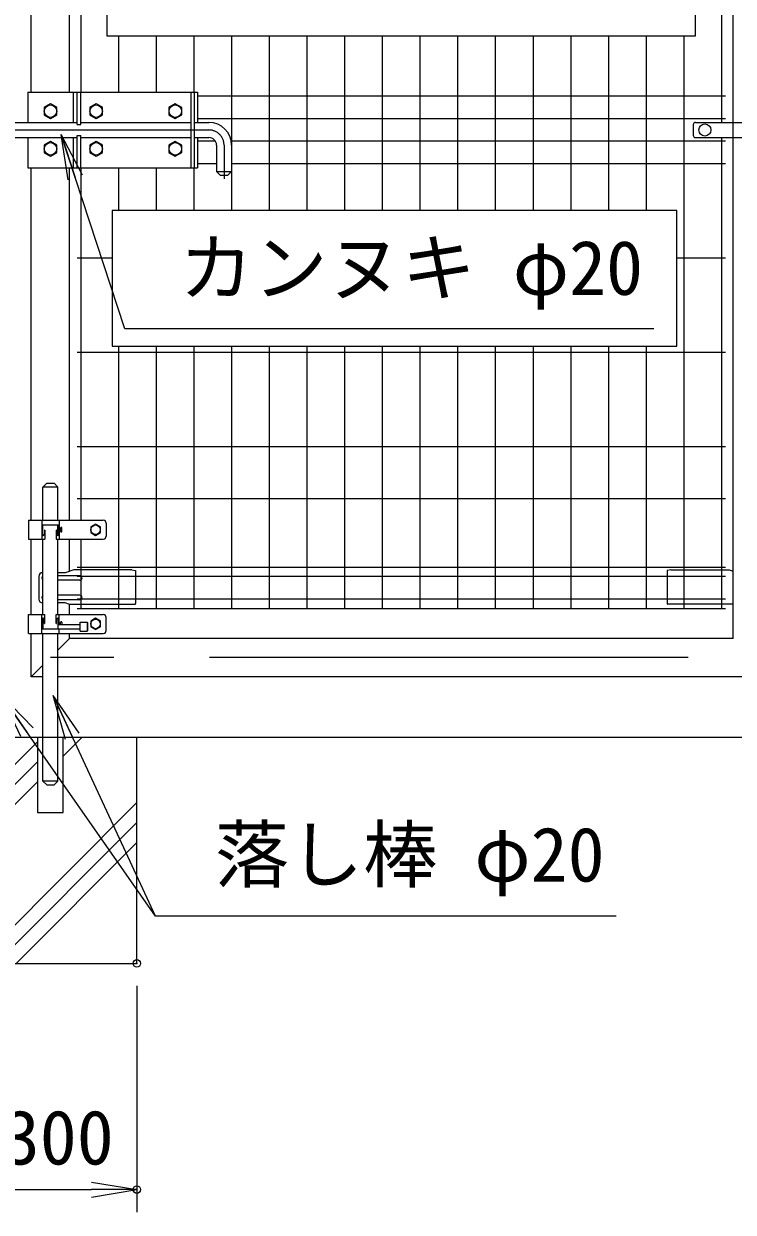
# Model space of a CAD drawing. Units: millimetres, scale not verified. Extents: x -6300 to 6300, y -4454 to 4456.
# Drawn here: x -1321 to -380, y -2440 to -864 of the extents above; entities that cross this region are included whole.
import ezdxf
from ezdxf.enums import TextEntityAlignment as Align

# ---------------------------------------------------------------- set-up
doc = ezdxf.new("R2010")
doc.units = ezdxf.units.MM
doc.header["$LTSCALE"] = 20
doc.header["$PDMODE"] = 32
doc.header["$PDSIZE"] = 10
doc.linetypes.add('USER1', pattern=[50.8, 31.75, -6.35, 6.35, -6.35])
for name, color, linetype, lineweight in [('0-0_D-STR3', 3, 'Continuous', 13), ('0-1_D-BMK', 2, 'USER1', 13), ('0-2_D-STR1', 1, 'Continuous', 25), ('0-3_D-STR4', 7, 'Continuous', 25), ('0-4_D-BGD', 7, 'Continuous', 25), ('0-5_D-DCR-HCH', 7, 'Continuous', 13), ('0-6_D-STR-DIM', 7, 'Continuous', 13), ('0-8_Defpoints', 8, 'Continuous', 25), ('0-9_D-STR-TXT', 7, 'Continuous', 13), ('0-A_D-STR2', 7, 'Continuous', 13)]:
    doc.layers.add(name, color=color, linetype=linetype, lineweight=lineweight)
doc.layers.add('0-7_0', color=7, linetype='Continuous')
doc.styles.add('ＭＳ ゴシック', font='')
doc.styles.get('ＭＳ ゴシック').set_extended_font_data('MS Gothic')

# ---------------------------------------------------------------- blocks, each defined once
blk = doc.blocks.new('_Open')
at = {"layer": '0-7_0'}
blk.add_line((-20, 3.333), (0, 0), dxfattribs=at)
blk.add_lwpolyline([(-20, -3.333), (0, 0), (-20, 0)], dxfattribs=at)

msp = doc.modelspace()

# ---------------------------------------------------------------- linework, layer by layer
at = {"layer": '0-0_D-STR3'}
for p, q in [((-1315.61, -954.74), (-1090.61, -954.74)), ((-1315.61, -954.74), (-1315.61, -994.74)), ((-1255.61, -954.74), (-1255.61, -994.74)), ((-1250.11, -997.24), (-1250.11, -954.74)), ((-1245.61, -997.24), (-1245.61, -954.74)), ((-1099.61, -954.74), (-1099.61, -1054.74)), ((-1095.11, -954.74), (-1095.11, -1054.74)), ((-1090.61, -954.74), (-1090.61, -994.74)), ((-1391.91, -994.74), (-1250.11, -994.74)), ((-1250.11, -997.24), (-1245.61, -997.24)), ((-1245.61, -994.74), (-1099.61, -994.74)), ((-1095.11, -994.74), (-1075.44, -994.74)), ((-433.11, -997.74), (-433.11, -1011.74)), ((-430.11, -994.74), (-279.11, -994.74)), ((-1391.91, -1014.74), (-1250.11, -1014.74)), ((-1315.61, -1014.74), (-1315.61, -1054.74)), ((-1255.61, -1014.74), (-1255.61, -1054.74)), ((-1245.61, -1054.74), (-1245.61, -1012.24)), ((-1245.61, -1014.74), (-1099.61, -1014.74)), ((-1095.11, -1014.74), (-1075.44, -1014.74)), ((-1090.61, -1014.74), (-1090.61, -1054.74)), ((-430.11, -1014.74), (-279.11, -1014.74)), ((-1065.44, -1024.74), (-1065.44, -1059.74)), ((-1045.44, -1024.74), (-1045.44, -1059.74)), ((-1315.61, -1054.74), (-1090.61, -1054.74)), ((-1065.44, -1059.74), (-1060.44, -1064.74)), ((-1065.44, -1059.74), (-1045.44, -1059.74)), ((-1060.44, -1064.74), (-1050.44, -1064.74)), ((-1050.44, -1064.74), (-1045.44, -1059.74)), ((-1295.71, -1522.24), (-1295.71, -1478.24)), ((-1290.71, -1473.24), (-1280.71, -1473.24)), ((-1280.71, -1473.24), (-1275.71, -1478.24)), ((-1275.71, -1522.24), (-1275.71, -1478.24)), ((-1314.71, -1522.24), (-1215.71, -1522.24)), ((-1297.21, -1522.24), (-1297.21, -1547.24)), ((-1297.21, -1528.24), (-1274.21, -1528.24)), ((-1296.21, -1528.24), (-1296.21, -1540.49)), ((-1295.71, -1541.49), (-1295.71, -1528.24)), ((-1275.71, -1541.49), (-1275.71, -1528.24)), ((-1275.21, -1528.24), (-1275.21, -1540.49)), ((-1274.21, -1522.24), (-1274.21, -1547.24)), ((-1211.71, -1526.24), (-1211.71, -1543.24)), ((-1293.71, -1535.49), (-1293.71, -1540.49)), ((-1293.21, -1535.49), (-1293.21, -1547.24)), ((-1278.21, -1535.49), (-1278.21, -1547.24)), ((-1277.71, -1535.49), (-1277.71, -1540.49)), ((-1272.42, -1532.74), (-1272.42, -1536.74)), ((-1270.42, -1536.74), (-1270.42, -1532.74)), ((-1295.71, -1647.24), (-1295.71, -1547.24)), ((-1278.21, -1547.24), (-1215.71, -1547.24)), ((-1275.71, -1647.24), (-1275.71, -1547.24)), ((-1254.8, -1587.74), (-1266.36, -1591.74)), ((-1177.71, -1587.74), (-1254.8, -1587.74)), ((-1177.71, -1587.74), (-1172.71, -1588.74)), ((-1172.71, -1588.74), (-1172.71, -1632.56)), ((-462.61, -1587.74), (-467.61, -1588.74)), ((-467.61, -1588.74), (-467.61, -1632.56)), ((-462.61, -1587.74), (-385.53, -1587.74)), ((-385.53, -1587.74), (-380.01, -1589.65)), ((-1301.2, -1596.74), (-1301.2, -1626.74)), ((-1295.71, -1591.74), (-1296.2, -1591.74)), ((-1266.36, -1591.74), (-1275.71, -1591.74)), ((-1246.71, -1595.74), (-1275.71, -1595.74)), ((-1246.71, -1601.74), (-1275.71, -1601.74)), ((-1246.71, -1621.74), (-1275.71, -1621.74)), ((-1295.71, -1631.74), (-1296.2, -1631.74)), ((-1246.71, -1627.74), (-1275.71, -1627.74)), ((-1266.36, -1631.74), (-1275.71, -1631.74)), ((-1261.11, -1633.56), (-1266.36, -1631.74)), ((-1261.11, -1633.56), (-1173.71, -1633.56)), ((-380.01, -1633.56), (-466.61, -1633.56)), ((-1314.71, -1647.24), (-1293.21, -1647.24)), ((-1314.71, -1672.24), (-1314.71, -1647.24)), ((-1297.21, -1672.24), (-1297.21, -1647.24)), ((-1296.21, -1666.24), (-1296.21, -1653.99)), ((-1295.71, -1652.99), (-1295.71, -1666.24)), ((-1293.71, -1658.99), (-1293.71, -1653.99)), ((-1293.21, -1658.99), (-1293.21, -1647.24)), ((-1278.21, -1647.24), (-1215.71, -1647.24)), ((-1278.21, -1658.99), (-1278.21, -1647.24)), ((-1277.71, -1658.99), (-1277.71, -1653.99)), ((-1275.71, -1652.99), (-1275.71, -1666.24)), ((-1275.21, -1660.24), (-1275.21, -1653.99)), ((-1274.21, -1660.24), (-1274.21, -1647.24)), ((-1225.81, -1652.24), (-1232.31, -1655.99)), ((-1219.31, -1655.99), (-1225.81, -1652.24)), ((-1211.71, -1668.24), (-1211.71, -1651.24)), ((-1314.71, -1672.24), (-1314.71, -1665.6)), ((-1297.21, -1672.24), (-1297.21, -1665.6)), ((-1297.21, -1666.24), (-1274.21, -1666.24)), ((-1296.21, -1666.24), (-1296.21, -1665.6)), ((-1276.21, -1666.24), (-1246.21, -1666.24)), ((-1275.71, -1660.24), (-1246.21, -1660.24)), ((-1274.21, -1672.24), (-1274.21, -1666.24)), ((-1272.42, -1660.24), (-1272.42, -1657.74)), ((-1270.42, -1657.74), (-1270.42, -1660.24)), ((-1246.21, -1657.24), (-1237.21, -1657.24)), ((-1246.21, -1669.24), (-1246.21, -1657.24)), ((-1246.21, -1669.24), (-1237.21, -1669.24)), ((-1237.21, -1657.24), (-1237.21, -1669.24)), ((-1236.21, -1658.24), (-1237.21, -1657.24)), ((-1236.21, -1668.24), (-1237.21, -1669.24)), ((-1236.21, -1668.24), (-1236.21, -1658.24)), ((-1232.31, -1655.99), (-1232.31, -1663.5)), ((-1232.31, -1663.5), (-1225.81, -1667.25)), ((-1225.81, -1667.25), (-1219.31, -1663.5)), ((-1219.31, -1663.5), (-1219.31, -1655.99)), ((-1314.71, -1672.24), (-1215.71, -1672.24)), ((-1295.71, -1868.24), (-1295.71, -1672.24)), ((-1275.71, -1868.24), (-1275.71, -1672.24)), ((-1275.71, -1868.24), (-1295.71, -1868.24)), ((-1295.71, -1868.24), (-1290.71, -1873.24)), ((-1290.71, -1873.24), (-1280.71, -1873.24)), ((-1280.71, -1873.24), (-1275.71, -1868.24))]:
    msp.add_line(p, q, dxfattribs=at)
for points in [[(-1294.11, -974.83), (-1294.11, -984.65), (-1285.61, -989.55), (-1277.11, -984.65), (-1277.11, -974.83), (-1285.61, -969.92)], [(-1233.61, -974.83), (-1233.61, -984.65), (-1225.11, -989.55), (-1216.61, -984.65), (-1216.61, -974.83), (-1225.11, -969.92)], [(-1128.61, -974.83), (-1128.61, -984.65), (-1120.11, -989.55), (-1111.61, -984.65), (-1111.61, -974.83), (-1120.11, -969.92)], [(-1294.11, -1024.83), (-1294.11, -1034.65), (-1285.61, -1039.55), (-1277.11, -1034.65), (-1277.11, -1024.83), (-1285.61, -1019.92)], [(-1233.61, -1024.83), (-1233.61, -1034.65), (-1225.11, -1039.55), (-1216.61, -1034.65), (-1216.61, -1024.83), (-1225.11, -1019.92)], [(-1128.61, -1024.83), (-1128.61, -1034.65), (-1120.11, -1039.55), (-1111.61, -1034.65), (-1111.61, -1024.83), (-1120.11, -1019.92)], [(-1219.31, -1530.99), (-1225.81, -1527.24), (-1232.31, -1530.99), (-1232.31, -1538.5), (-1225.81, -1542.25), (-1219.31, -1538.5)]]:
    msp.add_lwpolyline(points, close=True, dxfattribs=at)
for points in [[(-1250.11, -1054.74), (-1250.11, -1012.24), (-1245.61, -1012.24)], [(-1275.71, -1478.24), (-1295.71, -1478.24), (-1290.71, -1473.24)], [(-1314.71, -1522.24), (-1314.71, -1547.24), (-1293.21, -1547.24)], [(-1302.71, -1809.74), (-1302.71, -1909.74), (-1268.71, -1909.74), (-1268.71, -1809.74)]]:
    msp.add_lwpolyline(points, dxfattribs=at)
for centre, radius in [((-1285.61, -979.74), 8.25), ((-1225.11, -979.74), 8.25), ((-1120.11, -979.74), 8.25), ((-417.61, -1004.74), 8), ((-1285.61, -1029.74), 8.25), ((-1225.11, -1029.74), 8.25), ((-1120.11, -1029.74), 8.25), ((-1225.81, -1534.74), 6.25), ((-1225.81, -1659.74), 6.25)]:
    msp.add_circle(centre, radius, dxfattribs=at)
for centre, radius, start, end in [((-1075.44, -1024.74), 30, 0, 90), ((-430.11, -997.74), 3, 90, 180), ((-1075.44, -1024.74), 10, 0, 90), ((-430.11, -1011.74), 3, 180, 270), ((-1215.71, -1526.24), 4, 0, 90), ((-1295.46, -1540.49), 1.75, 180, 0), ((-1294.96, -1540.49), 1.25, 180, 0), ((-1293.46, -1535.49), 0.25, 0, 180), ((-1277.96, -1535.49), 0.25, 0, 180), ((-1276.46, -1540.49), 1.25, 180, 0), ((-1275.96, -1540.49), 1.75, 180, 0), ((-1271.42, -1532.74), 1, 0, 180), ((-1271.42, -1536.74), 1, 180, 0), ((-1215.71, -1543.24), 4, 270, 0), ((-1296.2, -1596.74), 5, 90, 180), ((-1294.12, -1598.74), 3, 121.98985, 238.01015), ((-1246.71, -1598.74), 3, 270, 90), ((-1294.12, -1624.74), 3, 121.98985, 238.01015), ((-1246.71, -1624.74), 3, 270, 90), ((-1296.2, -1626.74), 5, 180, 270), ((-1173.71, -1632.56), 1, 270, 0), ((-466.61, -1632.56), 1, 180, 270), ((-1295.46, -1653.99), 1.75, 0, 180), ((-1294.96, -1653.99), 1.25, 0, 180), ((-1275.96, -1653.99), 1.75, 0, 180), ((-1276.46, -1653.99), 1.25, 0, 180), ((-1215.71, -1651.24), 4, 0, 90), ((-1293.46, -1658.99), 0.25, 180, 0), ((-1277.96, -1658.99), 0.25, 180, 0), ((-1271.42, -1657.74), 1, 0, 180), ((-1215.71, -1668.24), 4, 270, 0)]:
    msp.add_arc(centre, radius, start, end, dxfattribs=at)
at = {"layer": '0-1_D-BMK'}
for p, q in [((-1591.54, -1004.74), (-1075.44, -1004.74)), ((-1055.44, -1024.74), (-1055.44, -1069.33)), ((576.34, -1704.34), (-1285.71, -1704.34))]:
    msp.add_line(p, q, dxfattribs=at)
msp.add_arc((-1075.44, -1024.74), 20, 0, 90, dxfattribs=at)
at = {"layer": '0-2_D-STR1'}
for p, q in [((-1311.11, -954.98), (-1311.11, -279.74)), ((-380.01, -1678.94), (-380.01, -330.54)), ((-1260.31, -954.98), (-1260.31, -494.74)), ((-1311.11, -1522.24), (-1311.11, -1054.98)), ((-1260.31, -1522.24), (-1260.31, -1054.98)), ((-1311.11, -1647.24), (-1311.11, -1547.24)), ((-1260.31, -1589.65), (-1260.31, -1547.24)), ((-1260.31, -1647.24), (-1260.31, -1633.56)), ((-1260.31, -1678.94), (-1275.71, -1694.34)), ((-1260.31, -1678.94), (-1260.31, -1672.24)), ((-380.01, -1678.94), (-1260.31, -1678.94)), ((-1295.71, -1714.34), (-1311.11, -1729.74)), ((601.89, -1729.74), (-1275.71, -1729.74))]:
    msp.add_line(p, q, dxfattribs=at)
msp.add_lwpolyline([(-1295.71, -1729.74), (-1311.11, -1729.74), (-1311.11, -1672.24)], dxfattribs=at)
at = {"layer": '0-3_D-STR4'}
for p, q in [((-1171.11, -2109.74), (-1171.11, -1809.74)), ((-1471.11, -2109.74), (-1171.11, -2109.74))]:
    msp.add_line(p, q, dxfattribs=at)
at = {"layer": '0-4_D-BGD'}
msp.add_line((-3071.11, -1809.74), (416.89, -1809.74), dxfattribs=at)
at = {"layer": '0-5_D-DCR-HCH'}
for p, q in [((-1268.71, -1834.96), (-1243.49, -1809.74)), ((-1339.51, -1852.73), (-1302.71, -1815.93)), ((-1339.51, -1879.25), (-1302.71, -1842.45)), ((-1339.51, -1905.76), (-1302.71, -1868.96)), ((-1384.39, -2109.74), (-1171.11, -1896.46)), ((-1357.87, -2109.74), (-1171.11, -1922.98)), ((-1331.36, -2109.74), (-1171.11, -1949.49)), ((-1172.26, -2109.74), (-1171.11, -2108.59))]:
    msp.add_line(p, q, dxfattribs=at)
at = {"layer": '0-6_D-STR-DIM'}
for p, q in [((-1171.11, -2139.74), (-1171.11, -2439.74)), ((-1411.11, -2409.74), (-1231.11, -2409.74))]:
    msp.add_line(p, q, dxfattribs=at)
at = {"layer": '0-8_Defpoints'}
for points in [[(-1210.56, -880.24), (-1210.56, -505.24), (-430.56, -505.24), (-430.56, -880.24)], [(-454.97, -1111.3), (-1203.91, -1111.3), (-1203.91, -1291.3), (-454.97, -1291.3)]]:
    msp.add_lwpolyline(points, close=True, dxfattribs=at)
for p in [(-1171.11, -2109.74), (-1171.11, -2409.74)]:
    msp.add_point(p, dxfattribs=at)
at = {"layer": '0-9_D-STR-TXT'}
msp.add_line((-1146.31, -2047.35), (-1281.16, -1756.31), dxfattribs=at)
for points in [[(-485.32, -1268.47), (-1186.84, -1268.47), (-1270.92, -1012.45)], [(-535.4, -2047.35), (-1146.31, -2047.35), (-1350.03, -1755.45)]]:
    msp.add_lwpolyline(points, dxfattribs=at)
at = {"layer": '0-A_D-STR2'}
for p, q in [((-1245.16, -954.74), (-1245.16, -369.74)), ((-395.16, -994.74), (-395.16, -369.74)), ((-1195.16, -954.74), (-1195.16, -880.24)), ((-1145.16, -954.74), (-1145.16, -880.24)), ((-1095.16, -954.74), (-1095.16, -880.24)), ((-1045.16, -1111.3), (-1045.16, -880.24)), ((-995.16, -1111.3), (-995.16, -880.24)), ((-945.16, -1111.3), (-945.16, -880.24)), ((-895.16, -1111.3), (-895.16, -880.24)), ((-845.16, -1111.3), (-845.16, -880.24)), ((-795.16, -1111.3), (-795.16, -880.24)), ((-745.16, -1111.3), (-745.16, -880.24)), ((-695.16, -1111.3), (-695.16, -880.24)), ((-645.16, -1111.3), (-645.16, -880.24)), ((-595.16, -1111.3), (-595.16, -880.24)), ((-545.16, -1111.3), (-545.16, -880.24)), ((-495.16, -1111.3), (-495.16, -880.24)), ((-445.16, -1639.74), (-445.16, -880.24)), ((-390.16, -959.74), (-1090.61, -959.74)), ((-390.16, -989.74), (-1090.61, -989.74)), ((-1066.78, -1019.74), (-1090.61, -1019.74)), ((-390.16, -1019.74), (-1045.86, -1019.74)), ((-395.16, -1639.74), (-395.16, -1014.74)), ((-1245.16, -1522.24), (-1245.16, -1054.74)), ((-1195.16, -1111.3), (-1195.16, -1054.74)), ((-1145.16, -1111.3), (-1145.16, -1054.74)), ((-1095.16, -1111.3), (-1095.16, -1054.74)), ((-1065.44, -1049.74), (-1090.61, -1049.74)), ((-390.16, -1049.74), (-1045.44, -1049.74)), ((-1203.91, -1174.74), (-1250.16, -1174.74)), ((-390.16, -1174.74), (-454.97, -1174.74)), ((-1195.16, -1639.74), (-1195.16, -1291.3)), ((-1145.16, -1639.74), (-1145.16, -1291.3)), ((-1095.16, -1639.74), (-1095.16, -1291.3)), ((-1045.16, -1639.74), (-1045.16, -1291.3)), ((-995.16, -1639.74), (-995.16, -1291.3)), ((-945.16, -1639.74), (-945.16, -1291.3)), ((-895.16, -1639.74), (-895.16, -1291.3)), ((-845.16, -1639.74), (-845.16, -1291.3)), ((-795.16, -1639.74), (-795.16, -1291.3)), ((-745.16, -1639.74), (-745.16, -1291.3)), ((-695.16, -1639.74), (-695.16, -1291.3)), ((-645.16, -1639.74), (-645.16, -1291.3)), ((-595.16, -1639.74), (-595.16, -1291.3)), ((-545.16, -1639.74), (-545.16, -1291.3)), ((-495.16, -1639.74), (-495.16, -1291.3)), ((-390.16, -1299.74), (-1250.16, -1299.74)), ((-390.16, -1424.74), (-1250.16, -1424.74)), ((-390.16, -1493.74), (-1250.16, -1493.74)), ((-1245.16, -1639.74), (-1245.16, -1547.24)), ((-390.16, -1584.98), (-1250.16, -1584.98)), ((-390.16, -1596.84), (-1250.16, -1596.84)), ((-390.16, -1626.64), (-1250.16, -1626.64)), ((-390.16, -1639.74), (-1250.16, -1639.74))]:
    msp.add_line(p, q, dxfattribs=at)

# ---------------------------------------------------------------- block references
at = {"layer": '0-6_D-STR-DIM', "xscale": 3, "yscale": 3}
msp.add_blockref('_Open', (-1171.11, -2409.74), dxfattribs=at)
at = {"layer": '0-9_D-STR-TXT', "xscale": 3, "yscale": 3}
for p, rotation in [((-1271.54, -1010.55), 108.18043), ((-1351.17, -1753.81), 124.91155), ((-1282, -1754.49), 114.8598)]:
    msp.add_blockref('_Open', p, dxfattribs=dict(at, rotation=rotation))

# ---------------------------------------------------------------- texts
at = {"layer": '0-6_D-STR-DIM', "style": 'ＭＳ ゴシック'}
msp.add_text('□300', height=72.14, dxfattribs=at).set_placement((-1447.34, -2398.11), align=Align.BOTTOM_LEFT)
at = {"layer": '0-9_D-STR-TXT', "style": 'ＭＳ ゴシック'}
for s, p in [('カンヌキ φ20', (-1115.02, -1245.02)), ('落し棒 φ20', (-1067.64, -2022.95))]:
    msp.add_text(s, height=72.14, dxfattribs=at).set_placement(p, align=Align.BOTTOM_LEFT)

doc.saveas('drawing.dxf')
